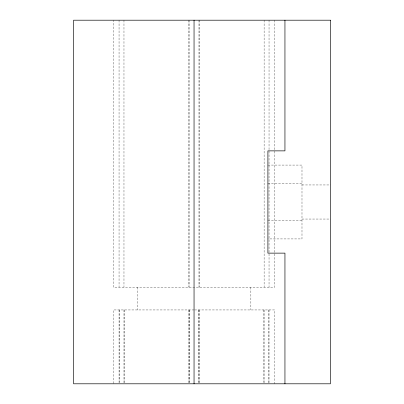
<?xml version="1.0" encoding="UTF-8"?>
<svg xmlns="http://www.w3.org/2000/svg" width="404" height="404" viewBox="0 0 404 404"><rect width="100%" height="100%" fill="white"/><g stroke="black" fill="none" stroke-linecap="round" stroke-linejoin="round"><path stroke-width="0.3" stroke-dasharray="2.02 1.52" d="M267.902 165.074L301.99 165.074L301.99 238.926L267.902 238.926M267.902 183.537L301.99 183.537M301.99 184.956L330.396 184.956M301.99 219.044L330.396 219.044M267.902 220.463L301.99 220.463M194.046 309.944L113.373 309.944L113.373 383.8M194.657 309.944L274.72 309.944L274.72 383.8M274.72 20.2L274.72 287.219L113.373 287.219L113.373 20.2M269.039 20.2L269.039 287.219M269.039 309.944L269.039 383.8M268.468 309.944L268.468 383.8M264.12 20.2L264.12 287.219M264.12 309.944L264.12 383.8M263.832 309.944L263.832 382.548M250.859 287.219L250.859 309.944M199.727 20.2L199.727 287.219M199.727 309.944L199.727 383.8M198.965 20.2L198.965 287.219M198.965 309.944L198.965 383.8M198.682 309.944L198.682 382.538M189.41 309.944L189.41 382.538M189.128 20.2L189.128 287.219M189.128 309.944L189.128 383.8M188.365 20.2L188.365 287.219M188.365 309.944L188.365 383.8M137.234 287.219L137.234 309.944M124.26 309.944L124.26 383.8M123.972 20.2L123.972 287.219M123.972 309.944L123.972 383.8M119.624 309.944L119.624 382.548M119.054 20.2L119.054 287.219M119.054 309.944L119.054 383.8"/><path stroke-width="0.61" d="M284.946 20.2L284.946 150.869L267.902 150.869L267.902 253.131L284.946 253.131L284.946 383.8M194.046 20.2L194.046 383.8M330.396 20.2L73.604 20.2L73.604 383.8L330.396 383.8L330.396 20.2"/></g></svg>
